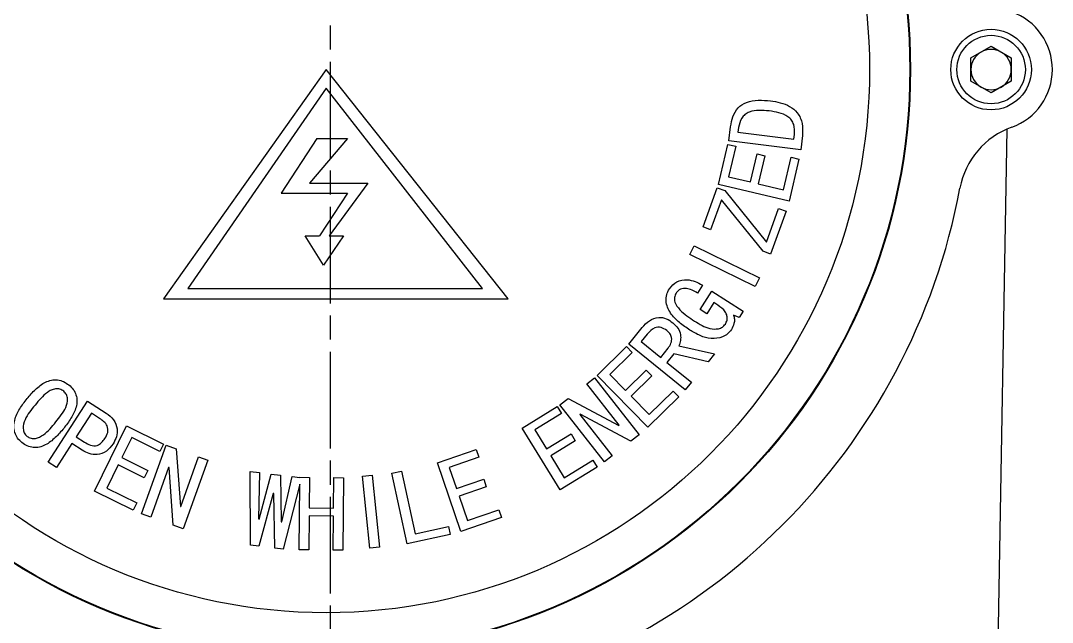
# Model space of a CAD drawing. Header units: millimetres. Extents: x 1726 to 4771, y 590 to 2743.
# Drawn here: x 3878.6 to 4006.6, y 2238.1 to 2312.8 of the extents above; entities that cross this region are included whole.
import ezdxf

# ---------------------------------------------------------------- set-up
doc = ezdxf.new("R2010")
doc.units = ezdxf.units.MM
doc.linetypes.add('AM_ISO08W050', pattern=[18, 12, -1.5, 3, -1.5])
doc.layers.add('AM_7', color=4, linetype='AM_ISO08W050', lineweight=25)

msp = doc.modelspace()

# ---------------------------------------------------------------- linework, layer by layer
at = {"color": 7, "linetype": 'Continuous', "lineweight": 25}
for p, q in [((3996.51, 2308.143), (3999.01, 2309.586)), ((3999.01, 2309.586), (4001.51, 2308.143)), ((3996.51, 2305.256), (3996.51, 2308.143)), ((4001.51, 2308.143), (4001.51, 2305.256)), ((3916.51, 2306.7), (3896.332, 2278.239)), ((3939.083, 2278.239), (3916.51, 2306.7)), ((3916.51, 2304.407), (3899.356, 2279.542)), ((3935.887, 2279.542), (3916.51, 2304.407)), ((3999.01, 2303.813), (3996.51, 2305.256)), ((4001.51, 2305.256), (3999.01, 2303.813)), ((3966.469, 2297.836), (3966.683, 2299.61)), ((3967.674, 2299.489), (3967.603, 2298.916)), ((3999.07, 2188.7), (4001.001, 2299.318)), ((3915.339, 2298.139), (3910.922, 2291.375)), ((3919.135, 2298.139), (3914.442, 2292.617)), ((3915.339, 2298.139), (3919.135, 2298.139)), ((3967.603, 2298.916), (3974.539, 2298.078)), ((3974.539, 2298.078), (3974.609, 2298.651)), ((3975.599, 2298.53), (3975.385, 2296.756)), ((3965.186, 2292.447), (3966.36, 2297.41)), ((3966.36, 2297.41), (3967.333, 2297.18)), ((3967.333, 2297.18), (3966.438, 2293.393)), ((3975.385, 2296.756), (3966.469, 2297.836)), ((3969.149, 2292.751), (3969.972, 2296.231)), ((3969.972, 2296.231), (3970.945, 2296.001)), ((3970.945, 2296.001), (3970.122, 2292.521)), ((3973.243, 2291.785), (3974.198, 2295.827)), ((3975.171, 2295.597), (3973.937, 2290.379)), ((3974.198, 2295.827), (3975.171, 2295.597)), ((3966.438, 2293.393), (3969.149, 2292.751)), ((3914.442, 2292.617), (3921.689, 2292.617)), ((3921.689, 2292.617), (3916.881, 2286.06)), ((3963.265, 2287.162), (3965.02, 2292.033)), ((3965.02, 2292.033), (3965.963, 2291.694)), ((3973.937, 2290.379), (3965.186, 2292.447)), ((3965.963, 2291.694), (3971.125, 2285.285)), ((3970.122, 2292.521), (3973.243, 2291.785)), ((3910.922, 2291.375), (3919.135, 2291.375)), ((3919.135, 2291.375), (3915.664, 2286.06)), ((3965.55, 2290.55), (3964.209, 2286.823)), ((3970.714, 2284.142), (3965.55, 2290.55)), ((3971.125, 2285.285), (3972.628, 2289.46)), ((3973.571, 2289.121), (3971.657, 2283.803)), ((3972.628, 2289.46), (3973.571, 2289.121)), ((3964.209, 2286.823), (3963.265, 2287.162)), ((3913.89, 2286.06), (3915.664, 2286.06)), ((3916.167, 2282.402), (3913.89, 2286.06)), ((3918.652, 2286.06), (3916.167, 2282.402)), ((3916.881, 2286.06), (3918.652, 2286.06)), ((3961.639, 2283.73), (3962.173, 2284.818)), ((3962.173, 2284.818), (3970.257, 2280.841)), ((3971.657, 2283.803), (3970.714, 2284.142)), ((3969.723, 2279.754), (3961.639, 2283.73)), ((3963.185, 2279.931), (3962.561, 2278.955)), ((3970.257, 2280.841), (3969.723, 2279.754)), ((3899.356, 2279.542), (3935.887, 2279.542)), ((3962.891, 2276.929), (3964.339, 2279.192)), ((3964.339, 2279.192), (3968.242, 2276.695)), ((3896.332, 2278.239), (3939.083, 2278.239)), ((3964.614, 2277.767), (3963.733, 2276.391)), ((3965.101, 2277.455), (3964.614, 2277.767)), ((3963.733, 2276.391), (3962.891, 2276.929)), ((3967.76, 2275.941), (3967.052, 2276.208)), ((3968.242, 2276.695), (3967.76, 2275.941)), ((3954.057, 2272.633), (3955.72, 2274.68)), ((3956.332, 2273.842), (3955.599, 2272.941)), ((3950.13, 2268.729), (3953.769, 2272.306)), ((3953.769, 2272.306), (3954.469, 2271.593)), ((3961.057, 2266.943), (3954.057, 2272.633)), ((3955.599, 2272.941), (3958.015, 2270.98)), ((3960.266, 2272.411), (3964.683, 2271.405)), ((3954.469, 2271.593), (3951.691, 2268.864)), ((3958.015, 2270.98), (3958.946, 2272.126)), ((3959.658, 2271.411), (3958.792, 2270.346)), ((3963.884, 2270.422), (3959.658, 2271.411)), ((3964.683, 2271.405), (3963.884, 2270.422)), ((3958.792, 2270.346), (3961.822, 2267.884)), ((3948.847, 2267.703), (3949.8, 2268.452)), ((3949.8, 2268.452), (3955.354, 2261.368)), ((3956.436, 2262.312), (3950.13, 2268.729)), ((3951.691, 2268.864), (3953.646, 2266.875)), ((3953.646, 2266.875), (3956.198, 2269.382)), ((3956.898, 2268.669), (3954.346, 2266.162)), ((3956.198, 2269.382), (3956.898, 2268.669)), ((3952.874, 2262.567), (3948.847, 2267.703)), ((3961.822, 2267.884), (3961.057, 2266.943)), ((3945.492, 2265.074), (3946.527, 2265.885)), ((3946.527, 2265.885), (3952.833, 2262.536)), ((3954.346, 2266.162), (3956.596, 2263.873)), ((3960.262, 2266.072), (3956.436, 2262.312)), ((3956.596, 2263.873), (3959.561, 2266.786)), ((3959.561, 2266.786), (3960.262, 2266.072)), ((3882.025, 2257.965), (3886.893, 2265.548)), ((3886.893, 2265.548), (3889.199, 2264.068)), ((3940.833, 2262.203), (3945.182, 2264.88)), ((3945.182, 2264.88), (3945.704, 2264.028)), ((3951.046, 2257.99), (3945.492, 2265.074)), ((3887.372, 2264.051), (3885.493, 2261.123)), ((3888.392, 2263.396), (3887.372, 2264.051)), ((3945.704, 2264.028), (3942.386, 2261.987)), ((3948.012, 2263.906), (3947.97, 2263.873)), ((3947.97, 2263.873), (3951.997, 2258.736)), ((3954.317, 2260.555), (3948.012, 2263.906)), ((3887.751, 2254.383), (3891.745, 2262.467)), ((3891.745, 2262.467), (3896.33, 2260.202)), ((3945.548, 2254.537), (3940.833, 2262.203)), ((3952.833, 2262.536), (3952.874, 2262.567)), ((3885.493, 2261.123), (3886.513, 2260.468)), ((3892.388, 2261.032), (3891.148, 2258.528)), ((3895.887, 2259.303), (3892.388, 2261.032)), ((3942.386, 2261.987), (3943.848, 2259.611)), ((3943.848, 2259.611), (3946.897, 2261.486)), ((3946.897, 2261.486), (3947.421, 2260.634)), ((3955.354, 2261.368), (3954.317, 2260.555)), ((3884.953, 2260.281), (3883.045, 2257.31)), ((3886.24, 2259.456), (3884.953, 2260.281)), ((3893.595, 2251.564), (3896.655, 2260.063)), ((3896.33, 2260.202), (3895.887, 2259.303)), ((3896.655, 2260.063), (3897.899, 2259.615)), ((3897.899, 2259.615), (3898.412, 2252.469)), ((3930.306, 2257.88), (3935.129, 2259.522)), ((3935.129, 2259.522), (3935.451, 2258.578)), ((3947.421, 2260.634), (3944.373, 2258.759)), ((3891.148, 2258.528), (3894.363, 2256.939)), ((3898.463, 2252.449), (3900.683, 2258.613)), ((3901.825, 2258.202), (3898.765, 2249.703)), ((3900.683, 2258.613), (3901.825, 2258.202)), ((3935.451, 2258.578), (3931.772, 2257.325)), ((3944.373, 2258.759), (3946.055, 2256.024)), ((3946.055, 2256.024), (3949.597, 2258.202)), ((3949.597, 2258.202), (3950.121, 2257.35)), ((3951.997, 2258.736), (3951.046, 2257.99)), ((3883.045, 2257.31), (3882.025, 2257.965)), ((3890.706, 2257.629), (3889.281, 2254.746)), ((3893.92, 2256.04), (3890.706, 2257.629)), ((3894.363, 2256.939), (3893.92, 2256.04)), ((3896.96, 2257.317), (3894.739, 2251.153)), ((3897.008, 2257.299), (3896.96, 2257.317)), ((3897.523, 2250.151), (3897.008, 2257.299)), ((3933.199, 2249.381), (3930.306, 2257.88)), ((3931.772, 2257.325), (3932.669, 2254.689)), ((3950.121, 2257.35), (3945.548, 2254.537)), ((3907.111, 2247.654), (3907.072, 2256.818)), ((3907.072, 2256.818), (3908.218, 2256.676)), ((3908.218, 2256.676), (3908.095, 2250.921)), ((3908.199, 2250.91), (3909.678, 2256.498)), ((3909.678, 2256.498), (3910.826, 2256.356)), ((3910.826, 2256.356), (3910.91, 2250.576)), ((3911.015, 2250.563), (3912.286, 2256.177)), ((3912.286, 2256.177), (3913.236, 2256.061)), ((3913.236, 2256.061), (3913.236, 2256.086)), ((3913.236, 2256.086), (3914.446, 2256.076)), ((3914.446, 2256.076), (3914.413, 2252.287)), ((3917.413, 2252.261), (3917.446, 2256.051)), ((3917.446, 2256.051), (3918.657, 2256.039)), ((3918.657, 2256.039), (3918.579, 2247.039)), ((3921.021, 2256.217), (3922.221, 2256.342)), ((3921.943, 2247.301), (3921.021, 2256.217)), ((3922.221, 2256.342), (3923.143, 2247.426)), ((3924.661, 2256.597), (3925.838, 2256.852)), ((3926.567, 2247.846), (3924.661, 2256.597)), ((3925.838, 2256.852), (3927.534, 2249.074)), ((3932.669, 2254.689), (3936.049, 2255.841)), ((3936.049, 2255.841), (3936.371, 2254.898)), ((3892.571, 2252.001), (3887.751, 2254.383)), ((3889.281, 2254.746), (3893.016, 2252.9)), ((3913.228, 2255.232), (3911.179, 2247.155)), ((3913.158, 2247.086), (3913.228, 2255.232)), ((3936.371, 2254.898), (3932.991, 2253.746)), ((3909.912, 2254.087), (3908.154, 2247.528)), ((3910.015, 2254.074), (3909.912, 2254.087)), ((3910.136, 2247.284), (3910.015, 2254.074)), ((3932.991, 2253.746), (3934.024, 2250.713)), ((3893.016, 2252.9), (3892.571, 2252.001)), ((3898.412, 2252.469), (3898.463, 2252.449)), ((3914.413, 2252.287), (3917.413, 2252.261)), ((3934.024, 2250.713), (3937.95, 2252.05)), ((3937.95, 2252.05), (3938.269, 2251.107)), ((3894.739, 2251.153), (3893.595, 2251.564)), ((3908.095, 2250.921), (3908.199, 2250.91)), ((3910.91, 2250.576), (3911.015, 2250.563)), ((3914.405, 2251.287), (3914.368, 2247.076)), ((3917.405, 2251.261), (3914.405, 2251.287)), ((3917.368, 2247.051), (3917.405, 2251.261)), ((3938.269, 2251.107), (3933.199, 2249.381)), ((3898.765, 2249.703), (3897.523, 2250.151)), ((3927.534, 2249.074), (3931.678, 2249.979)), ((3931.678, 2249.979), (3931.889, 2249.006)), ((3931.889, 2249.006), (3926.567, 2247.846)), ((3908.154, 2247.528), (3907.111, 2247.654)), ((3911.179, 2247.155), (3910.136, 2247.284)), ((3914.368, 2247.076), (3913.158, 2247.086)), ((3918.579, 2247.039), (3917.368, 2247.051)), ((3923.143, 2247.426), (3921.943, 2247.301))]:
    msp.add_line(p, q, dxfattribs=at)
for centre, radius in [((3916.51, 2306.7), 72.5), ((3916.51, 2306.7), 72.418), ((3916.51, 2306.7), 67.42), ((3999.01, 2306.7), 5), ((3999.01, 2306.7), 4.25)]:
    msp.add_circle(centre, radius, dxfattribs=at)
for centre, radius, start, end in [((3999.01, 2306.7), 7.6, 289.80619, 70.19381), ((3999.01, 2306.7), 2.5, 120, 180), ((3999.01, 2306.7), 2.5, 60, 120), ((3999.01, 2306.7), 2.5, 0, 60), ((3999.01, 2306.7), 2.5, 180, 240), ((3999.01, 2306.7), 2.5, 300, 0), ((3999.01, 2306.7), 2.5, 240, 300), ((4004.974, 2290.141), 10, 109.80619, 169.3979), ((3916.51, 2306.7), 80, 190.6021, 259.3979), ((3916.51, 2306.7), 80, 280.6021, 349.3979)]:
    msp.add_arc(centre, radius, start, end, dxfattribs=at)
for points, knots in [([(3966.683, 2299.61), (3966.754, 2300.028), (3966.896, 2300.862), (3967.535, 2302.001), (3968.701, 2302.752), (3970.133, 2302.949), (3971.124, 2302.864), (3971.621, 2302.821)], [0, 0, 0, 0, 0.1870649, 0.3734297, 0.5592453, 0.7792922, 1, 1, 1, 1]), ([(3971.621, 2302.821), (3972.033, 2302.757), (3972.856, 2302.63), (3974.043, 2302.201), (3975.087, 2301.343), (3975.673, 2300.007), (3975.624, 2299.023), (3975.599, 2298.53)], [0, 0, 0, 0, 0.1873645, 0.3744249, 0.5606314, 0.779927, 1, 1, 1, 1]), ([(3971.469, 2301.569), (3971.057, 2301.607), (3970.236, 2301.682), (3969.182, 2301.56), (3968.452, 2301.149), (3967.887, 2300.52), (3967.759, 2299.901), (3967.674, 2299.489)], [0, 0, 0, 0, 0.2508645, 0.5008218, 0.6258859, 0.7509553, 1, 1, 1, 1]), ([(3974.609, 2298.651), (3974.625, 2299.068), (3974.65, 2299.693), (3974.273, 2300.443), (3973.673, 2301.021), (3972.684, 2301.387), (3971.874, 2301.508), (3971.469, 2301.569)], [0, 0, 0, 0, 0.2491512, 0.3742584, 0.4992728, 0.7491603, 1, 1, 1, 1]), ([(3959.089, 2279.487), (3959.372, 2279.827), (3959.936, 2280.506), (3961.208, 2280.678), (3962.296, 2280.439), (3962.889, 2280.101), (3963.185, 2279.931)], [0, 0, 0, 0, 0.2788964, 0.5578251, 0.7786952, 1, 1, 1, 1]), ([(3961.626, 2274.366), (3961.185, 2274.667), (3960.304, 2275.27), (3959.171, 2276.414), (3958.622, 2277.69), (3958.708, 2278.778), (3958.962, 2279.25), (3959.089, 2279.487)], [0, 0, 0, 0, 0.2509218, 0.5013544, 0.7498363, 0.8748612, 1, 1, 1, 1]), ([(3959.934, 2278.947), (3959.846, 2278.773), (3959.672, 2278.426), (3959.777, 2277.634), (3960.619, 2276.541), (3961.578, 2275.909), (3962.218, 2275.487)], [0, 0, 0, 0, 0.1247529, 0.2495, 0.4985308, 1, 1, 1, 1]), ([(3962.561, 2278.955), (3962.125, 2279.207), (3961.579, 2279.524), (3960.833, 2279.544), (3960.47, 2279.454), (3960.153, 2279.247), (3960.007, 2279.047), (3959.934, 2278.947)], [0, 0, 0, 0, 0.4988165, 0.6242231, 0.7494415, 0.874624, 1, 1, 1, 1]), ([(3966.037, 2275.107), (3966.121, 2275.265), (3966.288, 2275.583), (3966.274, 2276.137), (3965.95, 2276.857), (3965.451, 2277.209), (3965.101, 2277.455)], [0, 0, 0, 0, 0.1868638, 0.3733714, 0.5602028, 1, 1, 1, 1]), ([(3967.052, 2276.208), (3967.1, 2276.04), (3967.195, 2275.705), (3967.119, 2275.075), (3966.917, 2274.676), (3966.793, 2274.432)], [0, 0, 0, 0, 0.2797111, 0.5602706, 1, 1, 1, 1]), ([(3955.72, 2274.68), (3956, 2274.98), (3956.557, 2275.579), (3957.666, 2276.038), (3958.741, 2275.831), (3959.262, 2275.45), (3959.523, 2275.259)], [0, 0, 0, 0, 0.280695, 0.5598608, 0.7792695, 1, 1, 1, 1]), ([(3959.523, 2275.259), (3959.747, 2275.057), (3960.193, 2274.655), (3960.5, 2273.853), (3960.512, 2273.074), (3960.348, 2272.632), (3960.266, 2272.411)], [0, 0, 0, 0, 0.2803832, 0.559221, 0.7797503, 1, 1, 1, 1]), ([(3962.218, 2275.487), (3962.826, 2275.103), (3963.737, 2274.529), (3965.006, 2274.453), (3965.691, 2274.696), (3965.922, 2274.97), (3966.037, 2275.107)], [0, 0, 0, 0, 0.5010763, 0.7499661, 0.8751624, 1, 1, 1, 1]), ([(3958.757, 2274.317), (3958.536, 2274.467), (3958.094, 2274.764), (3957.079, 2274.678), (3956.616, 2274.159), (3956.332, 2273.842)], [0, 0, 0, 0, 0.280727, 0.5596165, 1, 1, 1, 1]), ([(3958.946, 2272.126), (3959.076, 2272.321), (3959.335, 2272.709), (3959.437, 2273.388), (3959.167, 2273.949), (3958.894, 2274.194), (3958.757, 2274.317)], [0, 0, 0, 0, 0.2804879, 0.5596746, 0.7791971, 1, 1, 1, 1]), ([(3966.793, 2274.432), (3966.645, 2274.241), (3966.348, 2273.858), (3965.491, 2273.393), (3964.268, 2273.198), (3962.864, 2273.631), (3962.039, 2274.121), (3961.626, 2274.366)], [0, 0, 0, 0, 0.12505543, 0.2501566, 0.49916928, 0.74921786, 1, 1, 1, 1]), ([(3879.397, 2265.857), (3879.733, 2266.247), (3880.403, 2267.026), (3881.432, 2267.837), (3882.414, 2268.178), (3883.194, 2268.213), (3883.954, 2268.006), (3884.374, 2267.705), (3884.585, 2267.555)], [0, 0, 0, 0, 0.25043385, 0.50022145, 0.62521508, 0.75013988, 0.87498915, 1, 1, 1, 1]), ([(3884.585, 2267.555), (3884.774, 2267.381), (3885.153, 2267.033), (3885.506, 2266.332), (3885.619, 2265.563), (3885.467, 2264.54), (3884.875, 2263.38), (3884.253, 2262.569), (3883.941, 2262.163)], [0, 0, 0, 0, 0.1250284, 0.2498723, 0.3747685, 0.4997331, 0.7495573, 1, 1, 1, 1]), ([(3878.762, 2260.391), (3878.571, 2260.568), (3878.189, 2260.921), (3877.838, 2261.633), (3877.724, 2262.41), (3877.869, 2263.445), (3878.453, 2264.626), (3879.082, 2265.446), (3879.397, 2265.857)], [0, 0, 0, 0, 0.1250093, 0.2498545, 0.3747778, 0.4997916, 0.7495853, 1, 1, 1, 1]), ([(3883.953, 2266.777), (3883.796, 2266.876), (3883.48, 2267.073), (3882.912, 2267.078), (3882.373, 2266.946), (3881.446, 2266.33), (3880.854, 2265.623), (3880.38, 2265.058)], [0, 0, 0, 0, 0.1245429, 0.249367, 0.3743477, 0.4995619, 1, 1, 1, 1]), ([(3882.959, 2262.962), (3883.425, 2263.53), (3884.123, 2264.378), (3884.491, 2265.639), (3884.336, 2266.378), (3884.081, 2266.644), (3883.953, 2266.777)], [0, 0, 0, 0, 0.5018779, 0.7501176, 0.8751431, 1, 1, 1, 1]), ([(3880.38, 2265.058), (3879.906, 2264.479), (3879.198, 2263.615), (3878.854, 2262.327), (3879.009, 2261.578), (3879.265, 2261.305), (3879.394, 2261.169)], [0, 0, 0, 0, 0.5017515, 0.7500962, 0.875224, 1, 1, 1, 1]), ([(3889.049, 2260.909), (3889.195, 2261.15), (3889.485, 2261.63), (3889.383, 2262.71), (3888.769, 2263.135), (3888.392, 2263.396)], [0, 0, 0, 0, 0.2824219, 0.5592789, 1, 1, 1, 1]), ([(3889.199, 2264.068), (3889.534, 2263.818), (3890.201, 2263.319), (3890.645, 2262.193), (3890.549, 2261.108), (3890.23, 2260.537), (3890.07, 2260.252)], [0, 0, 0, 0, 0.2804232, 0.5591036, 0.7791827, 1, 1, 1, 1]), ([(3883.941, 2262.163), (3883.605, 2261.773), (3882.934, 2260.993), (3881.913, 2260.174), (3880.941, 2259.803), (3880.16, 2259.746), (3879.394, 2259.94), (3878.973, 2260.241), (3878.762, 2260.391)], [0, 0, 0, 0, 0.2504428, 0.5002887, 0.6252796, 0.7501774, 0.8749961, 1, 1, 1, 1]), ([(3879.394, 2261.169), (3879.552, 2261.072), (3879.87, 2260.877), (3880.632, 2260.891), (3881.796, 2261.524), (3882.493, 2262.386), (3882.959, 2262.962)], [0, 0, 0, 0, 0.124682, 0.2497052, 0.4982071, 1, 1, 1, 1]), ([(3886.513, 2260.468), (3886.753, 2260.327), (3887.23, 2260.048), (3888.057, 2259.938), (3888.674, 2260.371), (3888.923, 2260.729), (3889.049, 2260.909)], [0, 0, 0, 0, 0.281389, 0.5593941, 0.7788242, 1, 1, 1, 1]), ([(3890.07, 2260.252), (3889.817, 2259.919), (3889.311, 2259.256), (3888.171, 2258.84), (3887.092, 2258.975), (3886.524, 2259.296), (3886.24, 2259.456)], [0, 0, 0, 0, 0.280177, 0.5589416, 0.7790938, 1, 1, 1, 1])]:
    msp.add_open_spline(points, degree=3, knots=knots, dxfattribs=at)
at = {"layer": 'AM_7'}
msp.add_line((3917.058, 2523.674), (3916.862, 1488.2), dxfattribs=at)

doc.saveas('drawing.dxf')
